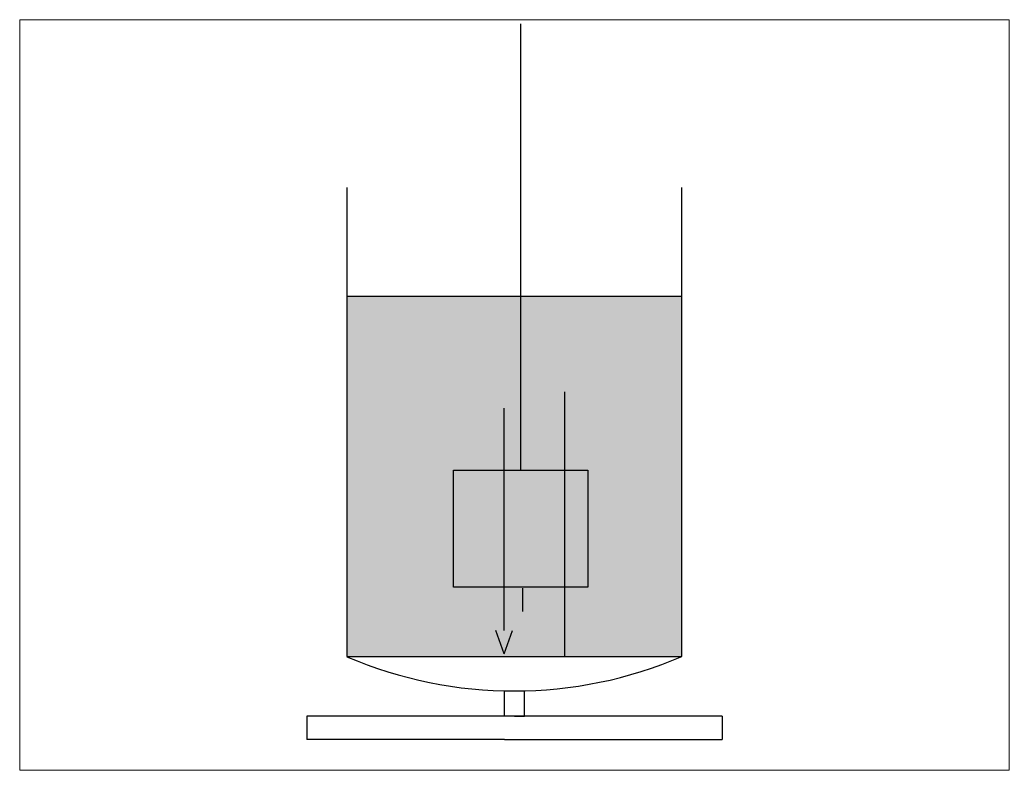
# Paper-space layout 'Layout1' of a CAD drawing. Header units: millimetres. Extents: x 26 to 231, y 20 to 176.
# The model-space entities are those that its viewports show. They can reach past a viewport. Long polylines and large blocks are cut down to what shows.
import ezdxf

# ---------------------------------------------------------------- set-up
doc = ezdxf.new("R2010")
doc.units = ezdxf.units.MM

msp = doc.modelspace()

# ---------------------------------------------------------------- hatches: boundary and pattern name
at = {"transparency": 33554534}
h = msp.add_hatch(color=256, dxfattribs=at)
h.dxf.hatch_style = 1
h.set_gradient(color1=(0, 255, 255), color2=(122, 175, 223), tint=1)
h.paths.add_polyline_path([(2719.6, 1928.4), (2460.3, 1928.4), (2460.3, 1390.3), (2960.3, 1390.3), (2960.3, 1928.4), (2719.6, 1928.4), (2719.6, 1668.7), (2819.6, 1668.7), (2819.6, 1493.7), (2619.6, 1493.7), (2619.6, 1668.7), (2719.6, 1668.7)])
at = {"transparency": 33554687}
h = msp.add_hatch(color=1, dxfattribs=at)
h.dxf.hatch_style = 1
h.paths.add_polyline_path([(2784.8, 1820.2), (2772.2, 1785.6), (2797.4, 1785.6)])
h = msp.add_hatch(color=8, dxfattribs=at)
h.dxf.hatch_style = 1
h.paths.add_polyline_path([(2819.6, 1668.7), (2619.6, 1668.7), (2619.6, 1493.7), (2819.6, 1493.7)])
h = msp.add_hatch(color=6, dxfattribs=at)
h.dxf.hatch_style = 1
h.paths.add_polyline_path([(2735, 1457.4), (2709.8, 1457.4), (2722.4, 1422.8)])
h = msp.add_hatch(color=5, dxfattribs=at)
h.dxf.hatch_style = 1
h.paths.add_polyline_path([(2707.5, 1429.2), (2682.3, 1429.2), (2694.9, 1394.5)])

# ---------------------------------------------------------------- linework, layer by layer
for p, q in [((2719.6, 1668.7), (2719.6, 2334.9)), ((2460.3, 2090.3), (2460.3, 1390.3)), ((2960.3, 1390.3), (2960.3, 2090.3)), ((2460.3, 1928.4), (2960.3, 1928.4)), ((2619.6, 1668.7), (2819.6, 1668.7)), ((2619.6, 1493.7), (2619.6, 1668.7)), ((2819.6, 1668.7), (2819.6, 1493.7)), ((2819.6, 1493.7), (2619.6, 1493.7)), ((2694.9, 1394.5), (2682.3, 1429.2)), ((2694.9, 1394.5), (2707.5, 1429.2)), ((2460.3, 1390.3), (2960.3, 1390.3)), ((2695.4, 1301.3), (2695.4, 1338.9)), ((2725.4, 1301.3), (2725.4, 1339)), ((2695.4, 1301.3), (2400.4, 1301.3)), ((2400.4, 1301.3), (2400.4, 1266.3)), ((2725.4, 1301.3), (2695.4, 1301.3)), ((2710.4, 1301.3), (2725.4, 1301.3)), ((3020.4, 1301.3), (2725.4, 1301.3)), ((3020.4, 1301.3), (3020.4, 1266.3)), ((2695.4, 1266.3), (2400.4, 1266.3)), ((2695.4, 1266.3), (3020.4, 1266.3))]:
    msp.add_line(p, q)
at = {"color": 242, "true_color": 0xcd2027}
msp.add_line((2784.8, 1785.6), (2784.8, 1389.4), dxfattribs=at)
at = {"color": 5}
msp.add_line((2694.9, 1429.2), (2694.9, 1760.9), dxfattribs=at)
at = {"color": 6}
msp.add_line((2722.4, 1492.3), (2722.4, 1457.4), dxfattribs=at)
msp.add_arc((2709.8, 1973.4), 634.6, 246.8519, 293.2512)

psp = doc.layouts.get("Layout1")

# ---------------------------------------------------------------- viewports
at = {"layer": '0'}
psp.add_viewport(center=(128.5, 97.5), size=(205.6, 156), view_center_point=(2710.39, 1780.68), view_height=1120.3737, dxfattribs=at)

doc.saveas('drawing.dxf')
